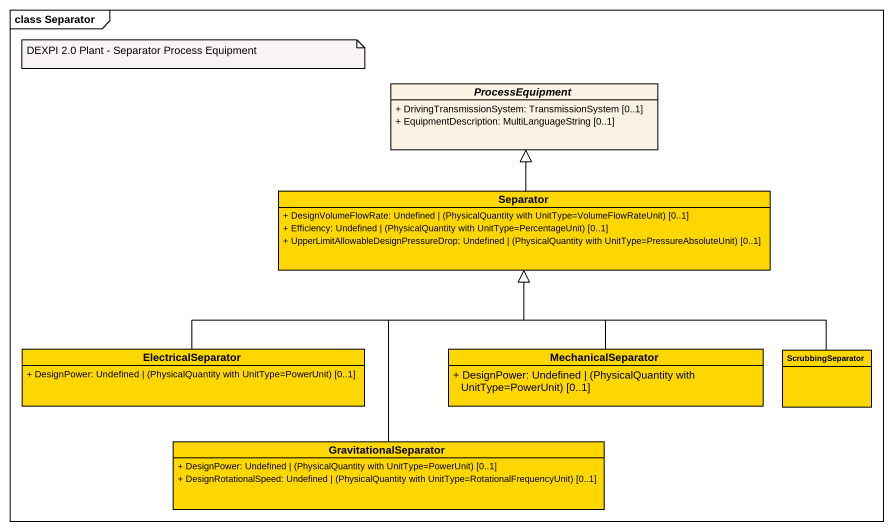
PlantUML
@startuml
mainframe class Separator
hide circle
hide empty members
skinparam classAttributeIconSize 0
abstract class ProcessEquipment {
  + DrivingTransmissionSystem: TransmissionSystem [0..1]
  + EquipmentDescription: MultiLanguageString [0..1]
}
class Separator #FFD700 {
  {field} + DesignVolumeFlowRate: Undefined | (PhysicalQuantity with UnitType=VolumeFlowRateUnit) [0..1]
  {field} + Efficiency: Undefined | (PhysicalQuantity with UnitType=PercentageUnit) [0..1]
  {field} + UpperLimitAllowableDesignPressureDrop: Undefined | (PhysicalQuantity with UnitType=PressureAbsoluteUnit) [0..1]
}
class ElectricalSeparator #FFD700 {
  {field} + DesignPower: Undefined | (PhysicalQuantity with UnitType=PowerUnit) [0..1]
}
class MechanicalSeparator #FFD700 {
  {field} + DesignPower: Undefined | (PhysicalQuantity with UnitType=PowerUnit) [0..1]
}
class ScrubbingSeparator #FFD700
class GravitationalSeparator #FFD700 {
  {field} + DesignPower: Undefined | (PhysicalQuantity with UnitType=PowerUnit) [0..1]
  {field} + DesignRotationalSpeed: Undefined | (PhysicalQuantity with UnitType=RotationalFrequencyUnit) [0..1]
}
Separator -up-|> ProcessEquipment
ElectricalSeparator -right-|> Separator
MechanicalSeparator -up-|> Separator
ScrubbingSeparator -left-|> Separator
GravitationalSeparator -up-|> Separator
note as N1
  DEXPI 2.0 Plant - Separator Process Equipment
end note
@enduml
